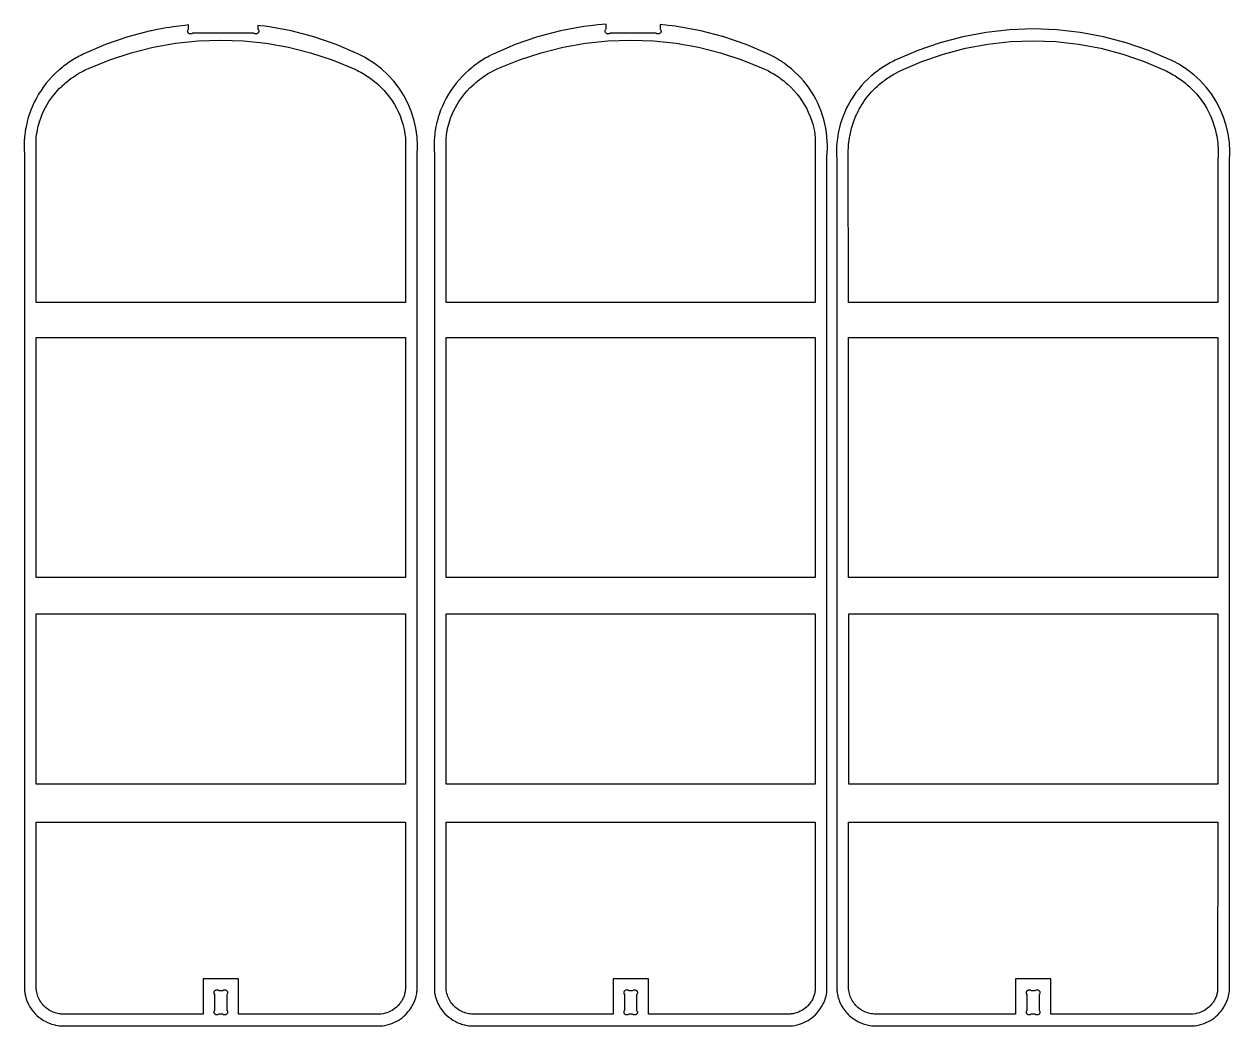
# Model space of a CAD drawing. Extents: x -690 to 337, y -358 to 474.
# Drawn here: x -278.5 to 28.7, y -358.2 to -103.1 of the extents above; entities that cross this region are included whole.
import ezdxf

# ---------------------------------------------------------------- set-up
doc = ezdxf.new("R2010")
doc.units = 0
doc.layers.add('SECTIONCUTEDGES', color=18, linetype='CONTINUOUS')

msp = doc.modelspace()

# ---------------------------------------------------------------- linework, layer by layer
at = {"layer": 'SECTIONCUTEDGES'}
for points in [[(-275.26, -355.59), (-274.77, -356.01), (-274.26, -356.4), (-273.72, -356.76), (-273.17, -357.08), (-272.59, -357.36), (-271.87, -357.66), (-271.55, -357.77), (-271.06, -357.92), (-270.73, -358), (-270.5, -358.05), (-270.05, -358.14), (-269.6, -358.2), (-269.32, -358.23), (-269.08, -358.24), (-187.72, -358.24), (-187.19, -358.2), (-186.59, -358.11), (-186.01, -357.99), (-185.43, -357.83), (-184.86, -357.64), (-184.3, -357.41), (-183.76, -357.15), (-183.24, -356.86), (-182.73, -356.53), (-182.24, -356.18), (-181.78, -355.8), (-181.34, -355.39), (-180.93, -354.95), (-180.64, -354.61), (-180.36, -354.26), (-180.1, -353.9), (-179.86, -353.52), (-179.63, -353.14), (-179.42, -352.74), (-179.23, -352.34), (-179.06, -351.93), (-178.9, -351.51), (-178.76, -351.08), (-178.65, -350.65), (-178.5, -349.98), (-178.43, -349.5), (-178.4, -349.22), (-178.4, -136.6), (-178.37, -135.85), (-178.3, -134.89), (-178.29, -134.36), (-178.29, -134.04), (-178.4, -131.81), (-178.71, -129.61), (-179.21, -127.44), (-179.89, -125.32), (-180.75, -123.27), (-181.78, -121.3), (-182.98, -119.43), (-184.34, -117.66), (-185.84, -116.02), (-187.47, -114.51), (-189.24, -113.15), (-191.27, -111.85), (-191.62, -111.66), (-192.63, -111.14), (-193.46, -110.73), (-199, -108.35), (-204.69, -106.4), (-210.5, -104.86), (-216.49, -103.75), (-216.64, -103.73), (-217.23, -103.65), (-218.26, -103.55), (-218.95, -103.48), (-218.95, -104.36), (-218.94, -104.38), (-218.84, -104.56), (-218.77, -104.69), (-218.74, -104.76), (-218.74, -104.78), (-218.73, -104.86), (-218.73, -104.94), (-218.73, -104.99), (-218.74, -105.05), (-218.76, -105.1), (-218.77, -105.15), (-218.8, -105.2), (-218.82, -105.25), (-218.85, -105.3), (-218.88, -105.34), (-218.92, -105.39), (-218.96, -105.43), (-219, -105.46), (-219.04, -105.5), (-219.11, -105.54), (-219.19, -105.58), (-219.26, -105.6), (-219.34, -105.62), (-219.43, -105.63), (-219.51, -105.64), (-219.59, -105.63), (-219.67, -105.61), (-219.74, -105.59), (-219.82, -105.56), (-219.89, -105.51), (-219.98, -105.43), (-220.01, -105.42), (-235.6, -105.42), (-235.64, -105.47), (-235.7, -105.51), (-235.74, -105.54), (-235.83, -105.58), (-235.92, -105.61), (-236.02, -105.63), (-236.12, -105.64), (-236.22, -105.63), (-236.3, -105.61), (-236.41, -105.58), (-236.44, -105.56), (-236.53, -105.51), (-236.62, -105.44), (-236.7, -105.36), (-236.74, -105.29), (-236.76, -105.26), (-236.8, -105.19), (-236.83, -105.11), (-236.85, -105.03), (-236.86, -104.96), (-236.86, -104.93), (-236.86, -104.87), (-236.85, -104.8), (-236.84, -104.74), (-236.81, -104.68), (-236.7, -104.48), (-236.65, -104.38), (-236.64, -104.36), (-236.64, -103.34), (-237.61, -103.46), (-239.87, -103.74), (-240.51, -103.82), (-241.41, -103.95), (-242.29, -104.09), (-242.74, -104.16), (-243.63, -104.32), (-244.07, -104.4), (-244.95, -104.57), (-246.06, -104.81), (-246.3, -104.86), (-252.11, -106.4), (-257.8, -108.35), (-263.33, -110.72), (-263.63, -110.87), (-264.06, -111.08), (-264.46, -111.29), (-264.88, -111.52), (-265.29, -111.75), (-265.71, -111.99), (-266.11, -112.24), (-266.51, -112.49), (-266.91, -112.75), (-267.3, -113.02), (-267.69, -113.3), (-268.08, -113.58), (-268.46, -113.86), (-268.83, -114.16), (-269.54, -114.74), (-269.65, -114.84), (-270.53, -115.64), (-271.34, -116.44), (-272.12, -117.29), (-272.86, -118.16), (-273.55, -119.07), (-274.21, -120.01), (-274.82, -120.97), (-275.39, -121.97), (-275.92, -122.98), (-276.39, -124.02), (-276.83, -125.08), (-277.3, -126.42), (-277.54, -127.21), (-277.73, -127.93), (-277.86, -128.48), (-278.01, -129.21), (-278.1, -129.66), (-278.15, -129.92), (-278.23, -130.45), (-278.27, -130.72), (-278.34, -131.25), (-278.4, -131.79), (-278.45, -132.33), (-278.47, -132.6), (-278.5, -133.29), (-278.52, -133.84), (-278.51, -134.56), (-278.5, -134.87), (-278.47, -135.38), (-278.44, -135.79), (-278.41, -136.5), (-278.4, -136.7), (-278.4, -349.35), (-278.37, -349.58), (-278.33, -349.89), (-278.29, -350.14), (-278.24, -350.39), (-278.18, -350.64), (-278.12, -350.88), (-278.05, -351.13), (-277.98, -351.37), (-277.9, -351.61), (-277.81, -351.85), (-277.72, -352.09), (-277.62, -352.32), (-277.51, -352.55), (-277.29, -352.98), (-277.24, -353.08), (-276.91, -353.63), (-276.54, -354.16), (-276.15, -354.66), (-275.72, -355.14)], [(-170.84, -355.59), (-170.35, -356.01), (-169.84, -356.4), (-169.3, -356.76), (-168.74, -357.08), (-168.17, -357.36), (-167.54, -357.62), (-167.37, -357.68), (-167.1, -357.78), (-166.69, -357.9), (-166.31, -358), (-166.08, -358.05), (-165.63, -358.14), (-165.18, -358.2), (-164.89, -358.23), (-164.66, -358.24), (-83.3, -358.24), (-82.77, -358.2), (-82.17, -358.11), (-81.58, -357.99), (-81, -357.83), (-80.44, -357.64), (-79.88, -357.41), (-79.34, -357.15), (-78.81, -356.86), (-78.31, -356.53), (-77.82, -356.18), (-77.36, -355.8), (-76.92, -355.39), (-76.5, -354.95), (-76.21, -354.61), (-75.94, -354.26), (-75.68, -353.9), (-75.44, -353.52), (-75.21, -353.14), (-75, -352.74), (-74.81, -352.34), (-74.63, -351.93), (-74.48, -351.51), (-74.34, -351.08), (-74.22, -350.65), (-74.11, -350.16), (-74.05, -349.8), (-73.99, -349.41), (-73.98, -349.22), (-73.98, -136.7), (-73.96, -136.03), (-73.94, -135.7), (-73.88, -134.92), (-73.88, -134.81), (-73.86, -134.26), (-73.87, -134.04), (-73.9, -132.92), (-73.98, -131.81), (-74.11, -130.71), (-74.29, -129.61), (-74.52, -128.52), (-74.79, -127.44), (-75.1, -126.37), (-75.47, -125.32), (-75.87, -124.29), (-76.33, -123.27), (-76.82, -122.27), (-77.36, -121.3), (-77.94, -120.35), (-78.56, -119.43), (-79.22, -118.53), (-79.91, -117.66), (-80.65, -116.82), (-81.42, -116.02), (-82.22, -115.25), (-83.05, -114.51), (-83.92, -113.81), (-84.81, -113.15), (-85.83, -112.47), (-86.15, -112.27), (-86.62, -111.99), (-87.36, -111.57), (-88.58, -110.95), (-89.06, -110.72), (-94.58, -108.35), (-100.27, -106.4), (-106.08, -104.86), (-112.21, -103.73), (-112.55, -103.68), (-113.31, -103.59), (-114.44, -103.47), (-115.05, -103.41), (-116.47, -103.26), (-116.47, -104.38), (-116.41, -104.48), (-116.32, -104.64), (-116.28, -104.73), (-116.26, -104.82), (-116.25, -104.92), (-116.26, -105), (-116.28, -105.07), (-116.29, -105.11), (-116.32, -105.19), (-116.35, -105.26), (-116.39, -105.32), (-116.47, -105.41), (-116.61, -105.52), (-116.71, -105.57), (-116.75, -105.59), (-116.85, -105.62), (-116.95, -105.63), (-117.06, -105.63), (-117.22, -105.6), (-117.29, -105.58), (-117.39, -105.53), (-117.47, -105.47), (-117.52, -105.42), (-117.53, -105.42), (-129.22, -105.42), (-129.24, -105.43), (-129.3, -105.49), (-129.39, -105.55), (-129.47, -105.58), (-129.54, -105.61), (-129.58, -105.62), (-129.66, -105.63), (-129.74, -105.63), (-129.82, -105.63), (-129.9, -105.61), (-129.98, -105.59), (-130.06, -105.56), (-130.13, -105.52), (-130.16, -105.5), (-130.27, -105.42), (-130.34, -105.33), (-130.36, -105.31), (-130.41, -105.22), (-130.46, -105.12), (-130.48, -105.01), (-130.49, -104.91), (-130.49, -104.88), (-130.48, -104.78), (-130.39, -104.6), (-130.32, -104.47), (-130.27, -104.36), (-130.27, -103.13), (-132.33, -103.34), (-134.19, -103.53), (-135.93, -103.75), (-141.88, -104.86), (-147.69, -106.4), (-153.38, -108.35), (-159.06, -110.79), (-159.41, -110.97), (-160.04, -111.29), (-160.46, -111.52), (-160.87, -111.75), (-161.28, -111.99), (-161.69, -112.24), (-162.09, -112.49), (-162.49, -112.75), (-162.88, -113.02), (-163.27, -113.3), (-163.66, -113.58), (-164.03, -113.86), (-164.41, -114.16), (-164.9, -114.56), (-165.26, -114.87), (-166.11, -115.64), (-166.92, -116.44), (-167.7, -117.29), (-168.43, -118.16), (-169.13, -119.07), (-169.79, -120.01), (-170.4, -120.97), (-170.97, -121.97), (-171.49, -122.98), (-171.97, -124.02), (-172.4, -125.08), (-172.79, -126.16), (-173.01, -126.86), (-173.16, -127.39), (-173.35, -128.12), (-173.44, -128.48), (-173.59, -129.21), (-173.68, -129.66), (-173.77, -130.19), (-173.85, -130.72), (-173.92, -131.25), (-173.98, -131.79), (-174, -132.06), (-174.04, -132.6), (-174.08, -133.29), (-174.09, -133.56), (-174.09, -134.36), (-174.09, -134.67), (-174.06, -135.28), (-174, -136.09), (-173.99, -136.4), (-173.98, -136.7), (-173.98, -349.29), (-173.96, -349.46), (-173.93, -349.73), (-173.86, -350.14), (-173.82, -350.39), (-173.76, -350.64), (-173.7, -350.88), (-173.63, -351.13), (-173.56, -351.37), (-173.48, -351.61), (-173.39, -351.85), (-173.3, -352.09), (-173.2, -352.32), (-173.09, -352.55), (-172.95, -352.82), (-172.82, -353.08), (-172.49, -353.63), (-172.12, -354.16), (-171.72, -354.66), (-171.3, -355.14)], [(-67.9, -355.95), (-67.54, -356.23), (-67.18, -356.49), (-66.8, -356.74), (-66.42, -356.97), (-66.1, -357.14), (-65.78, -357.3), (-65.45, -357.45), (-65.11, -357.59), (-64.77, -357.71), (-64.43, -357.83), (-64.09, -357.92), (-63.74, -358.01), (-63.39, -358.09), (-63.04, -358.15), (-62.68, -358.2), (-62.15, -358.24), (19.22, -358.24), (19.76, -358.2), (20.35, -358.11), (20.94, -357.99), (21.52, -357.83), (22.09, -357.64), (22.64, -357.41), (23.19, -357.15), (23.71, -356.86), (24.22, -356.53), (24.7, -356.18), (25.17, -355.8), (25.6, -355.39), (26.02, -354.95), (26.31, -354.61), (26.58, -354.26), (26.84, -353.9), (27.09, -353.52), (27.31, -353.14), (27.52, -352.74), (27.72, -352.34), (27.89, -351.93), (28.04, -351.51), (28.18, -351.08), (28.3, -350.65), (28.41, -350.16), (28.46, -349.86), (28.53, -349.43), (28.55, -349.22), (28.55, -138.09), (28.58, -137.35), (28.64, -136.39), (28.66, -135.86), (28.66, -135.53), (28.54, -133.31), (28.23, -131.11), (27.74, -128.94), (27.06, -126.82), (26.2, -124.77), (25.16, -122.8), (23.97, -120.92), (22.61, -119.16), (21.11, -117.52), (19.47, -116.01), (17.71, -114.65), (15.8, -113.42), (15.33, -113.15), (14.75, -112.85), (13.73, -112.35), (13.47, -112.22), (7.94, -109.85), (2.26, -107.89), (-3.56, -106.36), (-9.47, -105.26), (-15.45, -104.59), (-21.46, -104.37), (-27.47, -104.59), (-33.44, -105.26), (-39.35, -106.36), (-45.17, -107.89), (-50.85, -109.85), (-56.65, -112.34), (-57.06, -112.55), (-57.52, -112.79), (-57.93, -113.01), (-58.35, -113.25), (-58.76, -113.49), (-59.17, -113.73), (-59.57, -113.99), (-59.97, -114.25), (-60.36, -114.52), (-60.75, -114.79), (-61.13, -115.07), (-61.51, -115.36), (-61.88, -115.65), (-62.56, -116.21), (-62.71, -116.34), (-63.59, -117.13), (-64.4, -117.94), (-65.17, -118.78), (-65.91, -119.66), (-66.61, -120.57), (-67.26, -121.5), (-67.88, -122.47), (-68.45, -123.46), (-68.97, -124.48), (-69.45, -125.52), (-69.88, -126.58), (-70.35, -127.92), (-70.59, -128.71), (-70.78, -129.43), (-70.95, -130.16), (-71.11, -130.89), (-71.2, -131.42), (-71.25, -131.68), (-71.33, -132.22), (-71.4, -132.75), (-71.45, -133.29), (-71.48, -133.55), (-71.52, -134.09), (-71.54, -134.37), (-71.56, -135.06), (-71.57, -135.86), (-71.57, -136.06), (-71.54, -136.67), (-71.49, -137.38), (-71.46, -138.1), (-71.45, -349.28), (-71.42, -349.6), (-71.38, -349.92), (-71.32, -350.24), (-71.26, -350.55), (-71.18, -350.86), (-71.1, -351.17), (-71, -351.48), (-70.89, -351.78), (-70.78, -352.08), (-70.65, -352.37), (-70.51, -352.66), (-70.36, -352.95), (-70.21, -353.23), (-69.97, -353.61), (-69.72, -353.98), (-69.45, -354.34), (-69.17, -354.69), (-68.87, -355.03), (-68.56, -355.35), (-68.23, -355.66)], [(-275.41, -174.02), (-275.41, -131.92), (-275.32, -131.26), (-275.23, -130.67), (-275.13, -130.09), (-275, -129.51), (-274.91, -129.13), (-274.76, -128.58), (-274.6, -128.03), (-274.19, -126.84), (-273.81, -125.89), (-273.45, -125.11), (-273.06, -124.34), (-272.63, -123.59), (-272.18, -122.86), (-271.69, -122.15), (-271.18, -121.45), (-270.63, -120.77), (-270.06, -120.12), (-269.47, -119.48), (-269.03, -119.06), (-268.91, -118.93), (-268.33, -118.4), (-267.98, -118.1), (-267.64, -117.81), (-267.12, -117.4), (-266.59, -117), (-266.05, -116.61), (-265.44, -116.21), (-265.21, -116.06), (-264.85, -115.83), (-264.24, -115.47), (-264, -115.33), (-263.37, -115), (-262.99, -114.8), (-262.5, -114.57), (-262.12, -114.39), (-256.72, -112.19), (-251.24, -110.4), (-245.64, -108.99), (-239.95, -107.99), (-234.19, -107.38), (-228.4, -107.18), (-222.61, -107.38), (-216.86, -107.99), (-211.16, -108.99), (-205.56, -110.4), (-200.08, -112.19), (-194.29, -114.57), (-193.61, -114.9), (-193.13, -115.16), (-192.72, -115.38), (-192.31, -115.62), (-191.91, -115.86), (-191.51, -116.11), (-191.12, -116.37), (-190.73, -116.63), (-190.35, -116.9), (-189.98, -117.18), (-189.61, -117.46), (-189.24, -117.75), (-188.84, -118.09), (-188.43, -118.44), (-187.6, -119.22), (-186.83, -120.02), (-186.1, -120.86), (-185.42, -121.73), (-184.78, -122.64), (-184.19, -123.57), (-183.66, -124.53), (-183.17, -125.52), (-182.74, -126.52), (-182.36, -127.55), (-182.04, -128.6), (-181.71, -129.93), (-181.62, -130.36), (-181.49, -131.18), (-181.39, -131.98), (-181.39, -174.02)], [(-170.99, -174.02), (-170.99, -131.96), (-170.95, -131.67), (-170.87, -131.07), (-170.84, -130.87), (-170.74, -130.29), (-170.62, -129.7), (-170.49, -129.13), (-170.34, -128.58), (-170.18, -128.03), (-170.14, -127.89), (-169.77, -126.84), (-169.71, -126.68), (-169.38, -125.89), (-169.02, -125.11), (-168.63, -124.34), (-168.21, -123.59), (-167.76, -122.86), (-167.27, -122.15), (-166.76, -121.45), (-166.21, -120.77), (-165.64, -120.12), (-164.94, -119.38), (-164.48, -118.93), (-163.99, -118.48), (-163.47, -118.03), (-163.04, -117.67), (-162.52, -117.26), (-161.99, -116.87), (-161.62, -116.61), (-161.02, -116.21), (-160.79, -116.06), (-160.43, -115.83), (-159.82, -115.47), (-159.45, -115.27), (-158.82, -114.93), (-158.32, -114.68), (-157.83, -114.45), (-152.3, -112.19), (-146.82, -110.4), (-141.22, -108.99), (-135.53, -107.99), (-129.77, -107.38), (-123.98, -107.18), (-118.19, -107.38), (-112.43, -107.99), (-106.74, -108.99), (-101.14, -110.4), (-95.66, -112.19), (-90.26, -114.39), (-90.03, -114.49), (-89.62, -114.69), (-89.25, -114.87), (-88.92, -115.05), (-88.51, -115.27), (-88.09, -115.5), (-87.69, -115.74), (-87.29, -115.98), (-86.89, -116.24), (-86.5, -116.5), (-86.12, -116.76), (-85.74, -117.04), (-85.37, -117.32), (-85, -117.6), (-84.64, -117.9), (-84.37, -118.13), (-84, -118.45), (-83.18, -119.22), (-82.41, -120.02), (-81.68, -120.86), (-80.99, -121.73), (-80.36, -122.64), (-79.77, -123.57), (-79.23, -124.53), (-78.75, -125.52), (-78.32, -126.52), (-77.94, -127.55), (-77.62, -128.6), (-77.29, -129.93), (-77.18, -130.5), (-77.08, -131.06), (-77.05, -131.29), (-76.97, -131.96), (-76.97, -174.02)], [(-68.47, -174.02), (-68.59, -135.64), (-68.57, -135.24), (-68.54, -134.68), (-68.46, -133.69), (-68.41, -133.28), (-68.34, -132.7), (-68.25, -132.12), (-68.15, -131.54), (-68.03, -130.96), (-67.9, -130.39), (-67.83, -130.1), (-67.7, -129.6), (-67.56, -129.1), (-67.41, -128.61), (-67.24, -128.11), (-67.07, -127.63), (-66.88, -127.14), (-66.68, -126.66), (-66.47, -126.19), (-66.25, -125.72), (-66.02, -125.26), (-65.77, -124.8), (-65.52, -124.35), (-65.16, -123.75), (-64.78, -123.15), (-64.39, -122.58), (-63.97, -122.01), (-63.54, -121.46), (-63.09, -120.92), (-62.63, -120.4), (-62.14, -119.89), (-61.65, -119.39), (-61.13, -118.92), (-60.61, -118.45), (-60.06, -118.01), (-59.75, -117.77), (-59.44, -117.53), (-59.12, -117.29), (-58.8, -117.07), (-58.47, -116.84), (-58.14, -116.62), (-57.81, -116.41), (-57.47, -116.2), (-57.13, -116), (-56.79, -115.8), (-56.44, -115.61), (-55.71, -115.22), (-55.18, -114.96), (-49.78, -112.64), (-44.3, -110.76), (-38.7, -109.28), (-33, -108.22), (-27.25, -107.58), (-21.46, -107.37), (-15.67, -107.58), (-9.91, -108.22), (-4.22, -109.28), (1.39, -110.76), (6.86, -112.64), (12.58, -115.11), (13.06, -115.36), (13.39, -115.54), (13.81, -115.77), (14.22, -116.01), (14.63, -116.25), (15.03, -116.51), (15.43, -116.77), (15.82, -117.04), (16.21, -117.31), (16.59, -117.6), (16.97, -117.89), (17.34, -118.19), (17.7, -118.5), (18.42, -119.14), (18.53, -119.24), (19.34, -120.04), (20.12, -120.89), (20.85, -121.77), (21.53, -122.69), (22.17, -123.64), (22.75, -124.62), (23.29, -125.64), (23.78, -126.67), (24.21, -127.73), (24.58, -128.82), (24.91, -129.91), (25.17, -131.03), (25.3, -131.65), (25.41, -132.29), (25.48, -132.78), (25.55, -133.44), (25.61, -134.08), (25.65, -134.77), (25.67, -135.19), (25.67, -135.83), (25.66, -136.39), (25.57, -137.87), (25.56, -138.2), (25.56, -174.02)], [(-275.41, -244.06), (-275.41, -182.93), (-181.39, -182.93), (-181.39, -244.07)], [(-170.99, -244.06), (-170.99, -182.92), (-76.97, -182.93), (-76.97, -244.07)], [(-68.47, -244.06), (-68.47, -182.93), (25.56, -182.93), (25.56, -244.06)], [(-275.41, -296.69), (-275.41, -253.31), (-181.39, -253.31), (-181.39, -296.7)], [(-170.99, -296.7), (-170.99, -253.31), (-76.97, -253.31), (-76.97, -296.7)], [(-68.41, -296.7), (-68.41, -253.31), (25.55, -253.31), (25.55, -296.7)], [(-273.31, -353.3), (-273.58, -353.02), (-273.83, -352.73), (-274.07, -352.43), (-274.29, -352.12), (-274.49, -351.79), (-274.67, -351.46), (-274.84, -351.11), (-274.99, -350.76), (-275.11, -350.4), (-275.22, -350.03), (-275.31, -349.66), (-275.38, -349.25), (-275.41, -349.01), (-275.41, -306.36), (-181.39, -306.36), (-181.39, -349), (-181.41, -349.19), (-181.44, -349.43), (-181.47, -349.61), (-181.52, -349.85), (-181.58, -350.1), (-181.65, -350.34), (-181.72, -350.59), (-181.81, -350.82), (-181.9, -351.06), (-182.01, -351.29), (-182.12, -351.51), (-182.24, -351.74), (-182.37, -351.95), (-182.51, -352.16), (-182.65, -352.37), (-182.95, -352.75), (-183.28, -353.11), (-183.63, -353.44), (-183.99, -353.75), (-184.38, -354.04), (-184.79, -354.29), (-185.22, -354.52), (-185.65, -354.72), (-186.11, -354.89), (-186.57, -355.03), (-187.04, -355.14), (-187.64, -355.23), (-187.82, -355.25), (-187.91, -355.25), (-223.91, -355.25), (-223.91, -346.27), (-232.89, -346.27), (-232.89, -355.25), (-269.06, -355.24), (-269.23, -355.22), (-269.65, -355.16), (-270.02, -355.09), (-270.39, -354.99), (-270.75, -354.88), (-271.1, -354.75), (-271.45, -354.59), (-271.79, -354.42), (-272.12, -354.23), (-272.44, -354.02), (-272.74, -353.8), (-273.04, -353.55)], [(-168.61, -353.55), (-168.89, -353.3), (-169.16, -353.02), (-169.41, -352.73), (-169.65, -352.43), (-169.87, -352.12), (-170.07, -351.79), (-170.25, -351.46), (-170.42, -351.11), (-170.57, -350.76), (-170.69, -350.4), (-170.8, -350.03), (-170.89, -349.66), (-170.97, -349.18), (-170.99, -348.98), (-170.99, -306.36), (-76.97, -306.36), (-76.97, -349), (-76.98, -349.11), (-77, -349.3), (-77.05, -349.61), (-77.1, -349.85), (-77.16, -350.1), (-77.22, -350.34), (-77.3, -350.59), (-77.39, -350.82), (-77.48, -351.06), (-77.59, -351.29), (-77.7, -351.51), (-77.82, -351.74), (-77.95, -351.95), (-78.09, -352.16), (-78.23, -352.37), (-78.53, -352.75), (-78.86, -353.11), (-79.2, -353.44), (-79.57, -353.75), (-79.96, -354.04), (-80.37, -354.29), (-80.79, -354.52), (-81.23, -354.72), (-81.68, -354.89), (-82.15, -355.03), (-82.62, -355.14), (-83.11, -355.22), (-83.31, -355.24), (-83.49, -355.25), (-119.49, -355.25), (-119.49, -346.27), (-128.47, -346.27), (-128.47, -355.25), (-164.54, -355.25), (-164.85, -355.22), (-165.22, -355.16), (-165.6, -355.09), (-165.96, -354.99), (-166.33, -354.88), (-166.68, -354.75), (-167.03, -354.59), (-167.37, -354.42), (-167.7, -354.23), (-168.01, -354.02), (-168.32, -353.8)], [(-66.09, -353.55), (-66.37, -353.3), (-66.64, -353.02), (-66.89, -352.73), (-67.12, -352.43), (-67.34, -352.12), (-67.55, -351.79), (-67.73, -351.46), (-67.9, -351.11), (-68.04, -350.76), (-68.17, -350.4), (-68.28, -350.03), (-68.36, -349.66), (-68.45, -349.17), (-68.46, -349.02), (-68.47, -306.36), (25.56, -306.36), (25.54, -349.15), (25.51, -349.42), (25.48, -349.61), (25.43, -349.86), (25.37, -350.1), (25.3, -350.35), (25.22, -350.59), (25.14, -350.82), (25.04, -351.06), (24.94, -351.29), (24.82, -351.52), (24.7, -351.74), (24.57, -351.95), (24.43, -352.17), (24.29, -352.37), (23.99, -352.75), (23.67, -353.11), (23.32, -353.44), (22.95, -353.75), (22.56, -354.04), (22.15, -354.29), (21.73, -354.52), (21.29, -354.72), (20.84, -354.89), (20.38, -355.03), (19.91, -355.14), (19.26, -355.23), (19.04, -355.25), (-16.97, -355.25), (-16.97, -346.27), (-25.95, -346.27), (-25.95, -355.25), (-61.96, -355.25), (-62.27, -355.22), (-62.7, -355.16), (-63.07, -355.09), (-63.44, -354.99), (-63.8, -354.88), (-64.16, -354.75), (-64.51, -354.59), (-64.84, -354.42), (-65.17, -354.23), (-65.49, -354.02), (-65.8, -353.8)], [(-229.89, -355.25), (-229.94, -355.2), (-229.98, -355.15), (-230.02, -355.09), (-230.05, -355.03), (-230.07, -354.96), (-230.09, -354.9), (-230.11, -354.83), (-230.11, -354.73), (-230.11, -354.62), (-230.09, -354.52), (-230.07, -354.47), (-230.03, -354.38), (-229.98, -354.29), (-229.94, -354.24), (-229.9, -354.21), (-229.9, -354.19), (-229.9, -350.31), (-229.91, -350.28), (-230.07, -350), (-230.1, -349.92), (-230.12, -349.85), (-230.12, -349.77), (-230.11, -349.69), (-230.1, -349.63), (-230.09, -349.58), (-230.07, -349.53), (-230.05, -349.48), (-230.02, -349.43), (-229.99, -349.38), (-229.96, -349.34), (-229.93, -349.3), (-229.89, -349.26), (-229.85, -349.22), (-229.77, -349.16), (-229.7, -349.12), (-229.62, -349.09), (-229.54, -349.07), (-229.46, -349.05), (-229.38, -349.05), (-229.3, -349.05), (-229.22, -349.06), (-229.14, -349.08), (-229.06, -349.11), (-228.99, -349.15), (-228.93, -349.19), (-228.87, -349.24), (-228.86, -349.25), (-228.84, -349.27), (-227.92, -349.25), (-227.81, -349.2), (-227.63, -349.1), (-227.6, -349.09), (-227.53, -349.07), (-227.47, -349.05), (-227.4, -349.05), (-227.33, -349.05), (-227.26, -349.06), (-227.19, -349.08), (-227.13, -349.11), (-227.06, -349.14), (-227, -349.18), (-226.95, -349.23), (-226.9, -349.28), (-226.85, -349.33), (-226.81, -349.39), (-226.77, -349.45), (-226.74, -349.51), (-226.72, -349.58), (-226.7, -349.65), (-226.69, -349.72), (-226.69, -349.8), (-226.69, -349.91), (-226.72, -350.01), (-226.76, -350.14), (-226.85, -350.26), (-226.86, -350.27), (-226.89, -350.3), (-226.9, -350.32), (-226.9, -354.2), (-226.88, -354.26), (-226.73, -354.52), (-226.7, -354.59), (-226.69, -354.67), (-226.68, -354.75), (-226.69, -354.83), (-226.7, -354.88), (-226.72, -354.94), (-226.73, -354.99), (-226.76, -355.04), (-226.78, -355.09), (-226.81, -355.13), (-226.84, -355.18), (-226.88, -355.22), (-226.92, -355.26), (-226.96, -355.3), (-227.04, -355.35), (-227.11, -355.39), (-227.18, -355.43), (-227.26, -355.45), (-227.3, -355.46), (-227.38, -355.47), (-227.47, -355.47), (-227.51, -355.47), (-227.59, -355.46), (-227.66, -355.44), (-227.74, -355.41), (-227.81, -355.37), (-227.88, -355.33), (-227.93, -355.29), (-227.94, -355.27), (-227.96, -355.25), (-227.97, -355.25), (-228.85, -355.25), (-228.87, -355.26), (-229.06, -355.35), (-229.21, -355.43), (-229.28, -355.45), (-229.34, -355.46), (-229.38, -355.46), (-229.5, -355.46), (-229.6, -355.43), (-229.67, -355.41), (-229.73, -355.38), (-229.79, -355.34), (-229.84, -355.3)], [(-125.44, -355.29), (-125.49, -355.24), (-125.53, -355.19), (-125.57, -355.13), (-125.61, -355.07), (-125.64, -355), (-125.66, -354.94), (-125.68, -354.87), (-125.69, -354.77), (-125.7, -354.7), (-125.69, -354.64), (-125.67, -354.54), (-125.64, -354.44), (-125.59, -354.33), (-125.52, -354.24), (-125.48, -354.2), (-125.48, -354.19), (-125.48, -350.31), (-125.49, -350.28), (-125.65, -350), (-125.68, -349.92), (-125.69, -349.85), (-125.7, -349.77), (-125.69, -349.69), (-125.68, -349.63), (-125.67, -349.58), (-125.65, -349.53), (-125.63, -349.48), (-125.6, -349.43), (-125.57, -349.38), (-125.54, -349.34), (-125.5, -349.3), (-125.47, -349.26), (-125.42, -349.22), (-125.35, -349.16), (-125.27, -349.12), (-125.2, -349.09), (-125.16, -349.08), (-125.08, -349.06), (-125, -349.05), (-124.92, -349.05), (-124.84, -349.05), (-124.76, -349.07), (-124.68, -349.09), (-124.61, -349.13), (-124.54, -349.17), (-124.5, -349.19), (-124.42, -349.27), (-123.54, -349.27), (-123.51, -349.25), (-123.21, -349.09), (-123.14, -349.06), (-123.06, -349.05), (-122.99, -349.04), (-122.91, -349.05), (-122.85, -349.06), (-122.8, -349.08), (-122.75, -349.09), (-122.7, -349.12), (-122.65, -349.14), (-122.6, -349.17), (-122.56, -349.2), (-122.51, -349.24), (-122.47, -349.28), (-122.44, -349.32), (-122.38, -349.4), (-122.34, -349.47), (-122.31, -349.54), (-122.3, -349.58), (-122.28, -349.66), (-122.27, -349.74), (-122.26, -349.83), (-122.27, -349.87), (-122.28, -349.95), (-122.3, -350.02), (-122.33, -350.1), (-122.36, -350.17), (-122.38, -350.21), (-122.48, -350.32), (-122.48, -354.21), (-122.3, -354.55), (-122.28, -354.62), (-122.26, -354.7), (-122.26, -354.77), (-122.27, -354.83), (-122.28, -354.88), (-122.29, -354.94), (-122.31, -354.99), (-122.33, -355.04), (-122.36, -355.09), (-122.39, -355.13), (-122.42, -355.18), (-122.46, -355.22), (-122.49, -355.26), (-122.54, -355.3), (-122.58, -355.33), (-122.65, -355.38), (-122.72, -355.41), (-122.76, -355.43), (-122.84, -355.45), (-122.92, -355.47), (-122.96, -355.47), (-123.05, -355.47), (-123.13, -355.46), (-123.2, -355.45), (-123.28, -355.42), (-123.32, -355.41), (-123.39, -355.37), (-123.46, -355.33), (-123.5, -355.29), (-123.51, -355.27), (-123.54, -355.25), (-124.44, -355.26), (-124.59, -355.33), (-124.75, -355.41), (-124.82, -355.44), (-124.88, -355.46), (-124.95, -355.47), (-125.02, -355.47), (-125.09, -355.46), (-125.19, -355.43), (-125.26, -355.41), (-125.32, -355.37), (-125.38, -355.33)], [(-22.91, -355.29), (-22.97, -355.24), (-23.01, -355.18), (-23.06, -355.12), (-23.09, -355.06), (-23.12, -354.99), (-23.14, -354.92), (-23.16, -354.85), (-23.17, -354.78), (-23.17, -354.71), (-23.17, -354.63), (-23.13, -354.48), (-23.11, -354.42), (-23.06, -354.32), (-23.01, -354.26), (-22.96, -354.21), (-22.95, -354.19), (-22.97, -350.28), (-23.13, -349.96), (-23.14, -349.93), (-23.16, -349.86), (-23.17, -349.79), (-23.17, -349.72), (-23.17, -349.69), (-23.15, -349.62), (-23.13, -349.55), (-23.11, -349.49), (-23.07, -349.42), (-23.04, -349.36), (-22.99, -349.31), (-22.94, -349.26), (-22.89, -349.21), (-22.83, -349.17), (-22.77, -349.13), (-22.7, -349.1), (-22.64, -349.08), (-22.53, -349.05), (-22.42, -349.05), (-22.31, -349.05), (-22.28, -349.06), (-22.17, -349.09), (-22.05, -349.14), (-21.94, -349.23), (-21.91, -349.26), (-21.89, -349.27), (-21, -349.26), (-20.95, -349.24), (-20.78, -349.15), (-20.69, -349.1), (-20.62, -349.08), (-20.55, -349.06), (-20.49, -349.05), (-20.42, -349.05), (-20.35, -349.06), (-20.25, -349.08), (-20.18, -349.11), (-20.12, -349.14), (-20.06, -349.18), (-20, -349.23), (-19.95, -349.28), (-19.9, -349.33), (-19.86, -349.39), (-19.83, -349.45), (-19.8, -349.51), (-19.77, -349.58), (-19.75, -349.69), (-19.74, -349.8), (-19.75, -349.91), (-19.77, -350.01), (-19.82, -350.14), (-19.9, -350.26), (-19.96, -350.31), (-19.96, -350.33), (-19.96, -354.19), (-19.95, -354.24), (-19.78, -354.56), (-19.77, -354.59), (-19.75, -354.66), (-19.74, -354.73), (-19.74, -354.8), (-19.75, -354.86), (-19.78, -354.97), (-19.81, -355.03), (-19.84, -355.1), (-19.88, -355.15), (-19.92, -355.21), (-19.97, -355.26), (-20.02, -355.31), (-20.08, -355.35), (-20.14, -355.39), (-20.21, -355.42), (-20.28, -355.44), (-20.38, -355.46), (-20.42, -355.47), (-20.53, -355.47), (-20.64, -355.46), (-20.74, -355.43), (-20.88, -355.36), (-20.91, -355.34), (-20.98, -355.29), (-21, -355.26), (-21.02, -355.25), (-21.94, -355.27), (-22.23, -355.43), (-22.25, -355.44), (-22.35, -355.47), (-22.42, -355.47), (-22.49, -355.47), (-22.53, -355.46), (-22.61, -355.45), (-22.68, -355.43), (-22.76, -355.4), (-22.79, -355.38), (-22.86, -355.34)]]:
    msp.add_lwpolyline(points, close=True, dxfattribs=at)

doc.saveas('drawing.dxf')
